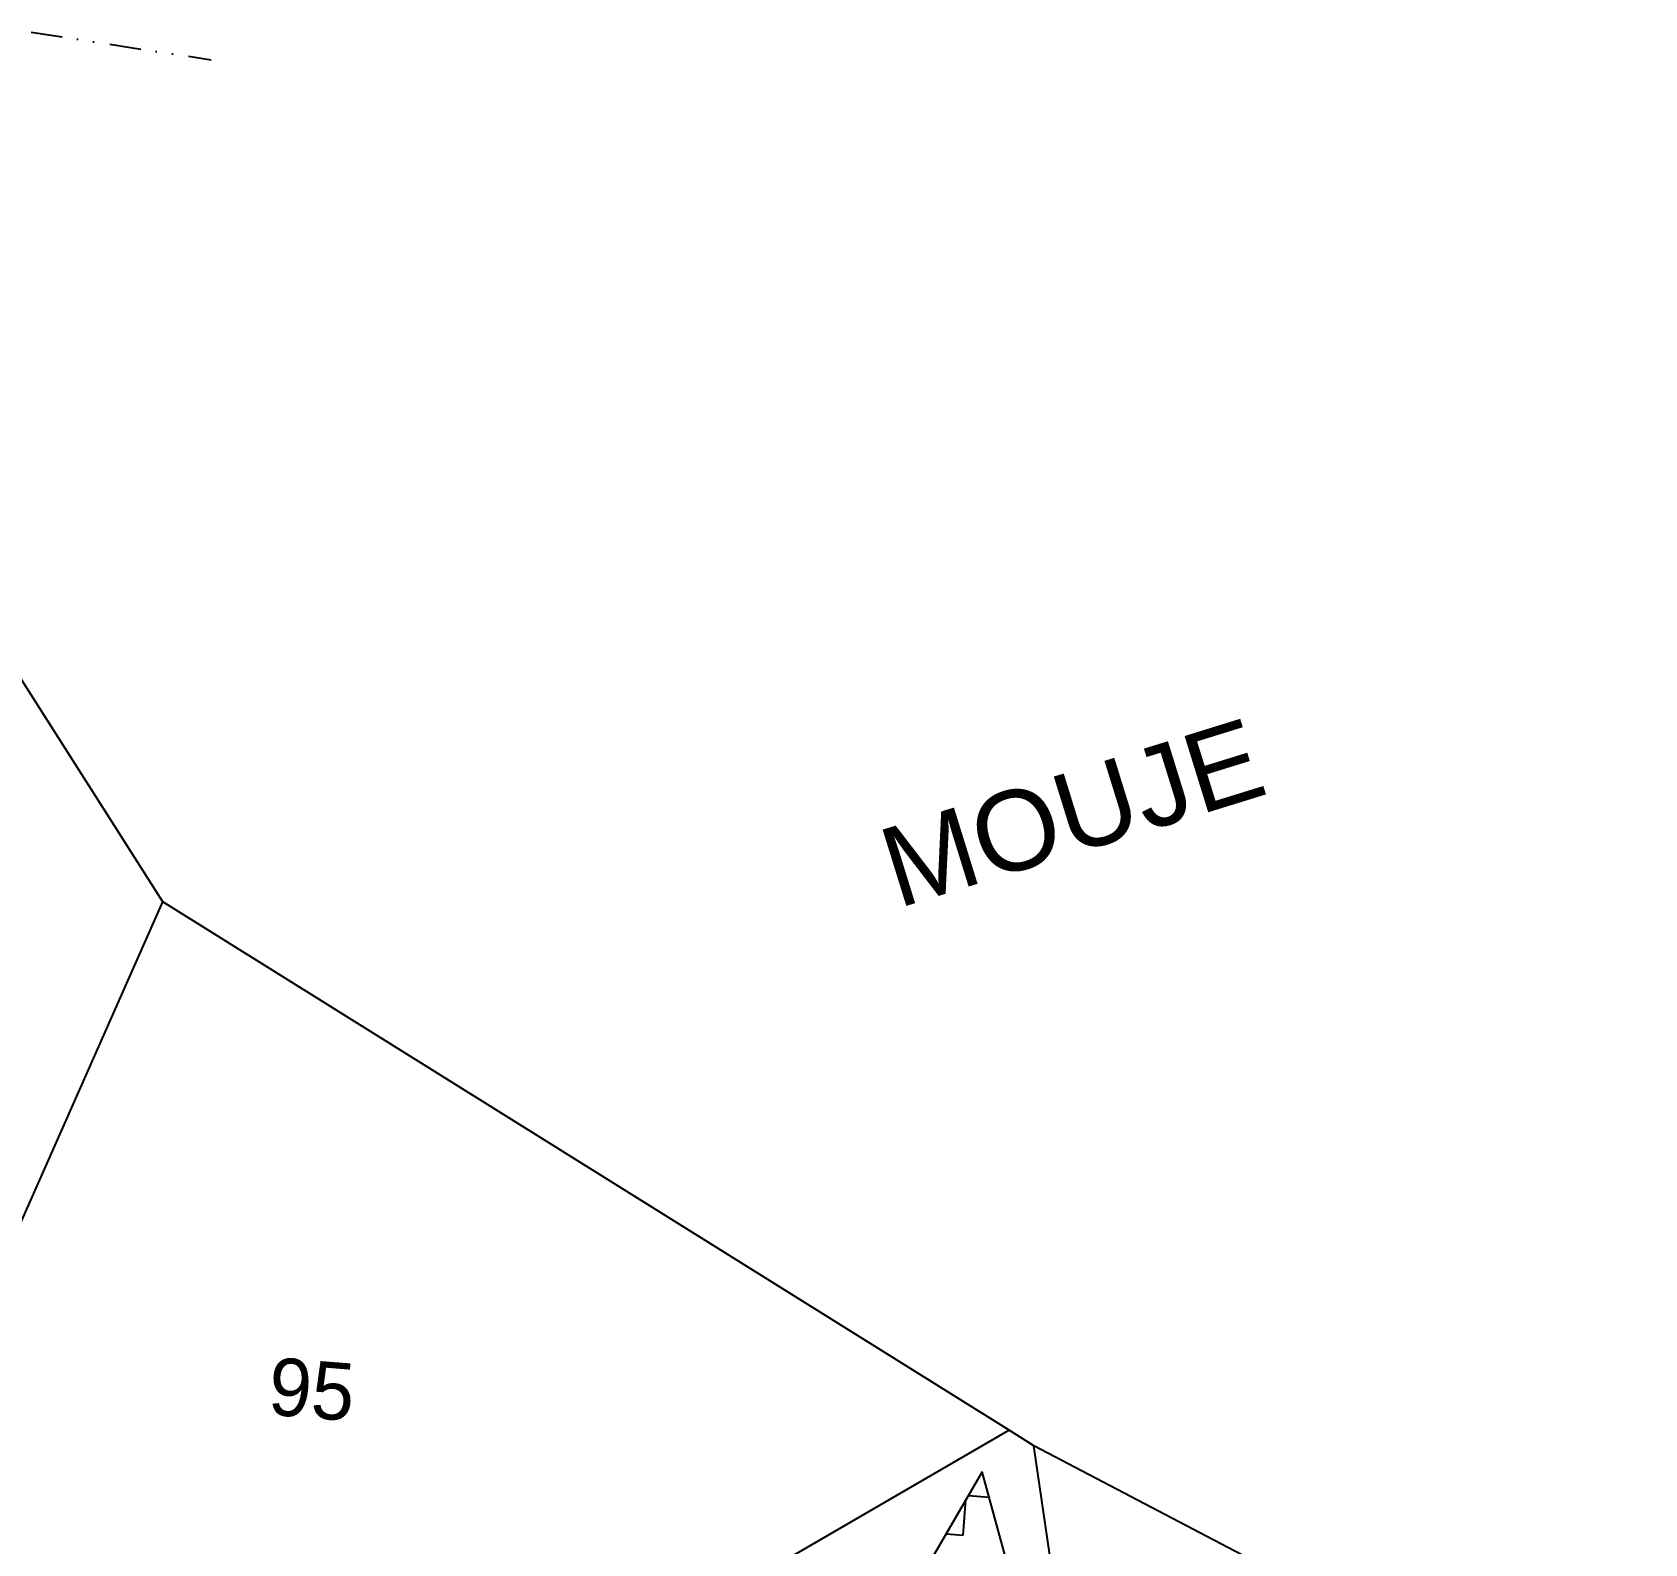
# Model space of a CAD drawing. Header units: metres. Extents: x 281680 to 283954, y 2020493 to 2022850.
# Drawn here: x 282258.7 to 282515.8, y 2022515.5 to 2022756.5 of the extents above; entities that cross this region are included whole.
import ezdxf
from ezdxf.enums import TextEntityAlignment as Align

# ---------------------------------------------------------------- set-up
doc = ezdxf.new("R2010")
doc.units = ezdxf.units.M
doc.header["$MEASUREMENT"] = 0
doc.linetypes.add('DIVIDE', pattern=[1.25, 0.5, -0.25, 0, -0.25, 0, -0.25])
for name, color, linetype in [('POLY_HATCH', 12, 'Continuous'), ('POLY_PARCEL', 6, 'Continuous'), ('TEXT_MAPOUT', 7, 'Continuous'), ('TEXT_PARCEL', 7, 'Continuous'), ('V_BOUND_LINE', 7, 'Continuous'), ('V_DIVIDE_LINE', 7, 'DIVIDE')]:
    doc.layers.add(name, color=color, linetype=linetype)
doc.styles.get("Standard").update_dxf_attribs({"font": 'arial.ttf'})
doc.styles.add('TEXT_MAP', font='')
doc.styles.get('TEXT_MAP').set_extended_font_data('Kruti Dev 050')

msp = doc.modelspace()

# ---------------------------------------------------------------- linework, layer by layer
at = {"layer": 'POLY_HATCH'}
for p, q in [((282410.19, 2022526.97), (282385.41, 2022484.41)), ((282422.6, 2022481.45), (282410.19, 2022526.97))]:
    msp.add_line(p, q, dxfattribs=at)
at = {"layer": 'POLY_HATCH', "linetype": 'Continuous'}
for p, q in [((282407.11, 2022516.87), (282407.55, 2022522.45)), ((282407.98, 2022523.19), (282411.29, 2022522.92)), ((282404.43, 2022517.08), (282407.11, 2022516.87))]:
    msp.add_line(p, q, dxfattribs=at)
at = {"layer": 'POLY_PARCEL'}
for p, q in [((282228.98, 2022503.65), (282279.54, 2022617.85)), ((282414.45, 2022533.57), (282352.34, 2022497.56)), ((282437.1, 2022403.16), (282418.38, 2022531.08))]:
    msp.add_line(p, q, dxfattribs=at)
at = {"layer": 'V_BOUND_LINE'}
for p, q in [((282279.54, 2022617.85), (282241.23, 2022678.09)), ((282414.45, 2022533.57), (282279.54, 2022617.85)), ((282418.38, 2022531.08), (282414.45, 2022533.57)), ((282515.79, 2022480.12), (282418.38, 2022531.08))]:
    msp.add_line(p, q, dxfattribs=at)
at = {"layer": 'V_DIVIDE_LINE', "ltscale": 10}
msp.add_line((282258.54, 2022756.53), (282287.28, 2022752.13), dxfattribs=at)

# ---------------------------------------------------------------- texts
at = {"layer": 'TEXT_MAPOUT'}
msp.add_text('MOUJE', height=12.734, rotation=17.2341, dxfattribs=at).set_placement((282424.52, 2022632.07), align=Align.MIDDLE)
at = {"layer": 'TEXT_PARCEL', "style": 'TEXT_MAP'}
msp.add_text('95', height=9.168, rotation=355.4442, dxfattribs=at).set_placement((282303.3, 2022540.13), align=Align.MIDDLE)

doc.saveas('drawing.dxf')
